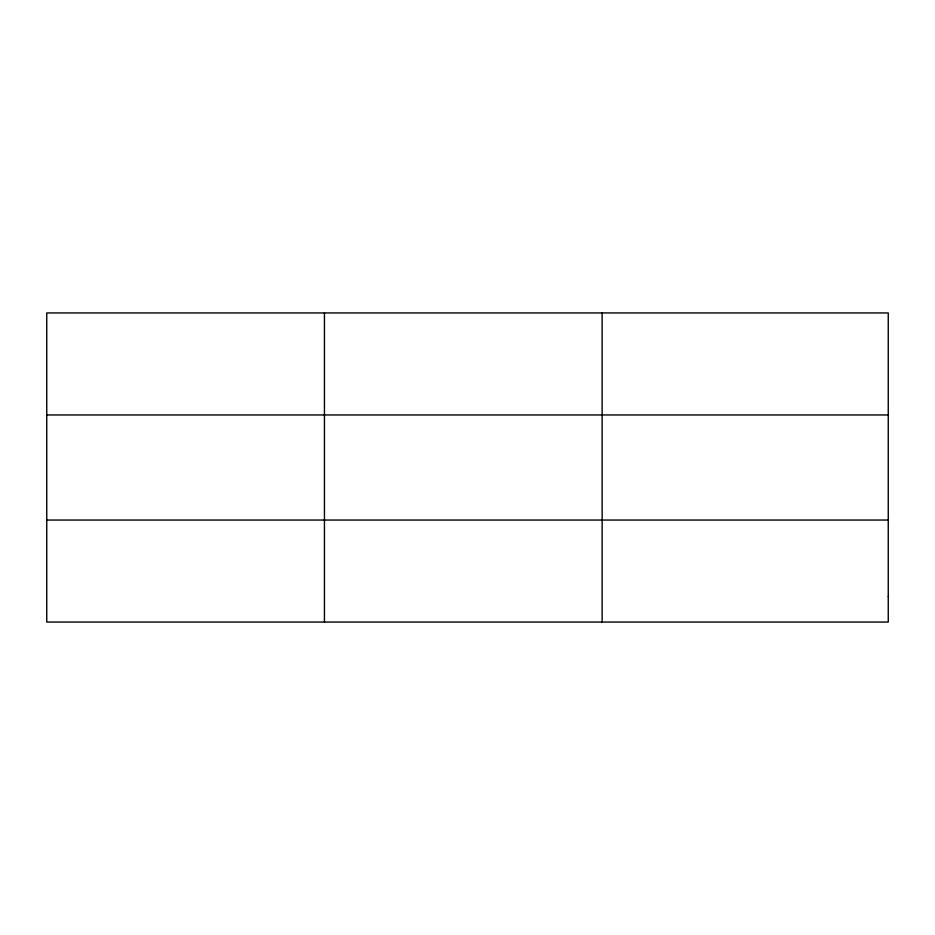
<?xml version="1.0" encoding="UTF-8"?>
<svg xmlns="http://www.w3.org/2000/svg" width="935" height="935" viewBox="0 0 935 935"><rect width="100%" height="100%" fill="white"/><g stroke="black" fill="none" stroke-linecap="round" stroke-linejoin="round"><path stroke-width="1.4" d="M324.445 622.055L324.445 312.945M602.14 622.055L602.14 312.945M46.75 414.953L888.25 414.953M46.75 520.047L888.25 520.047M888.25 596.553L888.25 622.055L46.75 622.055L46.75 312.945L888.25 312.945L888.25 596.553"/></g></svg>
